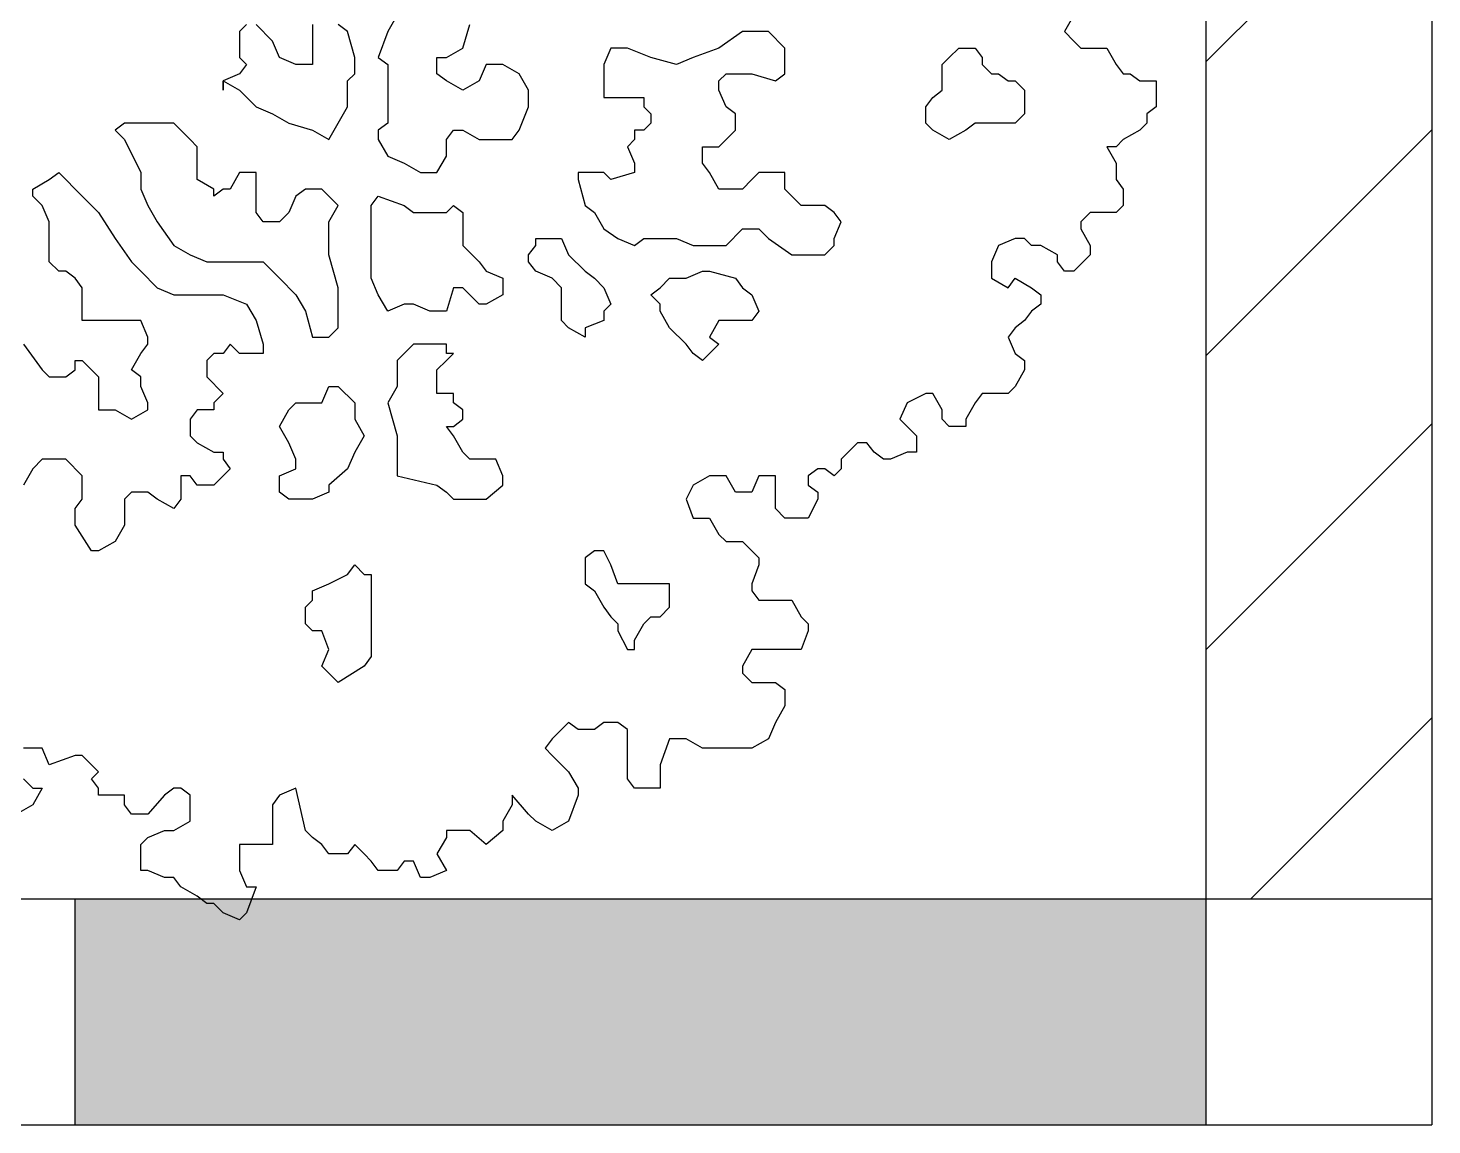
# Model space of a CAD drawing. Header units: metres. Extents: x -2.8 to 13.6, y -0.3 to 16.5.
# Drawn here: x 3.159 to 4.4, y 1.7 to 2.67 of the extents above; entities that cross this region are included whole.
import ezdxf

# ---------------------------------------------------------------- set-up
doc = ezdxf.new("R2010")
doc.units = ezdxf.units.M
for name, color, linetype in [('02-Muros', 250, 'Continuous'), ('05-EspMuro', 252, 'Continuous'), ('07-Muebles', 7, 'Continuous')]:
    doc.layers.add(name, color=color, linetype=linetype)

msp = doc.modelspace()

# ---------------------------------------------------------------- hatches: boundary and pattern name
at = {"layer": '05-EspMuro'}
h = msp.add_hatch(dxfattribs=at)
h.set_pattern_fill('JIS_WOOD', color=256, scale=0.26)
h.paths.add_polyline_path([(4.4, 4.55), (4.2, 4.55), (4.2, 1.9), (4.4, 1.9)])
h.paths.add_polyline_path([(4.2, 4.75), (2.4, 4.75), (2.4, 4.55), (4.2, 4.55)])
h = msp.add_hatch(color=256, dxfattribs=at)
h.dxf.hatch_style = 1
h.paths.add_polyline_path([(4.2, 1.9), (3.2, 1.9), (3.2, 1.7), (4.2, 1.7)])

# ---------------------------------------------------------------- linework, layer by layer
at = {"layer": '02-Muros'}
for p, q in [((4.2, 4.75), (4.2, 1.7)), ((4.4, 4.75), (4.4, 1.7)), ((0, 1.9), (4.4, 1.9)), ((3.2, 1.9), (3.2, 1.7)), ((0, 1.7), (4.4, 1.7))]:
    msp.add_line(p, q, dxfattribs=at)
at = {"layer": '07-Muebles'}
for points in [[(4.0834, 2.6814), (4.0751, 2.6668), (4.0834, 2.6585), (4.0896, 2.6523), (4.1042, 2.6523), (4.1125, 2.6523), (4.1208, 2.6377), (4.127, 2.6294), (4.1333, 2.6294), (4.1416, 2.6232), (4.1561, 2.6232), (4.1561, 2.6087), (4.1561, 2.6003), (4.1478, 2.5941), (4.1478, 2.5858), (4.1416, 2.5796), (4.127, 2.5713), (4.1208, 2.565), (4.1125, 2.565), (4.1208, 2.5505), (4.1208, 2.5359), (4.127, 2.5276), (4.127, 2.5131), (4.1208, 2.5068), (4.0979, 2.5068), (4.0896, 2.4985), (4.0896, 2.4923), (4.0979, 2.4777), (4.0979, 2.4694), (4.0834, 2.4549), (4.0751, 2.4549), (4.0689, 2.4632), (4.0689, 2.4694), (4.0543, 2.4777), (4.046, 2.4777), (4.0398, 2.484), (4.0315, 2.484), (4.0169, 2.4777), (4.0107, 2.4632), (4.0107, 2.4487), (4.0252, 2.4403), (4.0315, 2.4487), (4.046, 2.4403), (4.0543, 2.4341), (4.0543, 2.4258), (4.046, 2.4196), (4.0398, 2.4113), (4.0315, 2.405), (4.0252, 2.3967), (4.0315, 2.3822), (4.0398, 2.3759), (4.0398, 2.3676), (4.0315, 2.3531), (4.0252, 2.3468), (4.0107, 2.3468), (4.0024, 2.3468), (3.9961, 2.3385), (3.9878, 2.324), (3.9878, 2.3177), (3.9816, 2.3177), (3.9733, 2.3177), (3.967, 2.324), (3.967, 2.3323), (3.9587, 2.3468), (3.9525, 2.3468), (3.9359, 2.3385), (3.9296, 2.324), (3.9442, 2.3094), (3.9442, 2.2949), (3.9359, 2.2949), (3.9213, 2.2887), (3.9151, 2.2887), (3.9068, 2.2949), (3.9005, 2.3032), (3.8922, 2.3032), (3.8777, 2.2887), (3.8777, 2.2803), (3.8715, 2.2741), (3.8631, 2.2803), (3.8569, 2.2803), (3.8486, 2.2741), (3.8486, 2.2658), (3.8569, 2.2596), (3.8569, 2.2533), (3.8486, 2.2367), (3.8424, 2.2367), (3.8278, 2.2367), (3.8195, 2.245), (3.8195, 2.2533), (3.8195, 2.2596), (3.8195, 2.2741), (3.805, 2.2741), (3.7987, 2.2596), (3.7842, 2.2596), (3.7759, 2.2741), (3.7613, 2.2741), (3.7468, 2.2658), (3.7405, 2.2533), (3.7468, 2.2367), (3.7551, 2.2367), (3.7613, 2.2367), (3.7696, 2.2222), (3.7759, 2.2159), (3.7904, 2.2159), (3.7987, 2.2076), (3.805, 2.2014), (3.805, 2.1952), (3.7987, 2.1785), (3.7987, 2.1723), (3.805, 2.164), (3.8133, 2.164), (3.8341, 2.164), (3.8424, 2.1494), (3.8486, 2.1432), (3.8486, 2.137), (3.8424, 2.1203), (3.8341, 2.1203), (3.8195, 2.1203), (3.805, 2.1203), (3.7987, 2.1203), (3.7904, 2.1058), (3.7904, 2.0996), (3.7987, 2.0913), (3.8195, 2.0913), (3.8278, 2.085), (3.8278, 2.0767), (3.8278, 2.0705), (3.8195, 2.0559), (3.8133, 2.0414), (3.7987, 2.0331), (3.7842, 2.0331), (3.7613, 2.0331), (3.7551, 2.0331), (3.7405, 2.0414), (3.7322, 2.0414), (3.726, 2.0414), (3.7177, 2.0185), (3.7177, 1.9978), (3.6948, 1.9978), (3.6886, 2.0061), (3.6886, 2.0123), (3.6886, 2.0268), (3.6886, 2.0331), (3.6886, 2.0497), (3.6803, 2.0559), (3.6678, 2.0559), (3.6595, 2.0497), (3.645, 2.0497), (3.6367, 2.0559), (3.6304, 2.0497), (3.6221, 2.0414), (3.6159, 2.0331), (3.6221, 2.0268), (3.6367, 2.0123), (3.645, 1.9978), (3.645, 1.9915), (3.6367, 1.9687), (3.6221, 1.9604), (3.6076, 1.9687), (3.6013, 1.9749), (3.5868, 1.9915), (3.5868, 1.9832), (3.5785, 1.9687), (3.5785, 1.9604), (3.5639, 1.9479), (3.5494, 1.9604), (3.5348, 1.9604), (3.5286, 1.9604), (3.5286, 1.9541), (3.5203, 1.9396), (3.5286, 1.925), (3.5141, 1.9188), (3.5057, 1.9188), (3.4995, 1.9333), (3.4912, 1.9333), (3.485, 1.925), (3.4683, 1.925), (3.4621, 1.9333), (3.4559, 1.9396), (3.4476, 1.9479), (3.4413, 1.9396), (3.4247, 1.9396), (3.4185, 1.9479), (3.4102, 1.9541), (3.4039, 1.9604), (3.3956, 1.9978), (3.3811, 1.9915), (3.3748, 1.9832), (3.3748, 1.9687), (3.3748, 1.9479), (3.3603, 1.9479), (3.3458, 1.9479), (3.3458, 1.9396), (3.3458, 1.925), (3.352, 1.9105), (3.3603, 1.9105), (3.352, 1.8876), (3.3458, 1.8814), (3.3312, 1.8876), (3.3229, 1.8959), (3.3167, 1.8959), (3.3083, 1.9022), (3.2938, 1.9105), (3.2876, 1.9188), (3.2793, 1.9188), (3.2647, 1.925), (3.2585, 1.925), (3.2585, 1.9396), (3.2585, 1.9479), (3.2647, 1.9541), (3.2793, 1.9604), (3.2876, 1.9604), (3.3021, 1.9687), (3.3021, 1.9915), (3.2938, 1.9978), (3.2876, 1.9978), (3.2793, 1.9915), (3.2647, 1.9749), (3.2502, 1.9749), (3.2439, 1.9832), (3.2439, 1.9915), (3.2211, 1.9915), (3.2211, 1.9978), (3.2148, 2.0061), (3.2211, 2.0123), (3.2065, 2.0268), (3.2003, 2.0268), (3.1774, 2.0185), (3.1712, 2.0331), (3.1546, 2.0331)], [(4.0834, 2.6814), (4.0751, 2.6668), (4.0834, 2.6585), (4.0896, 2.6523), (4.1042, 2.6523), (4.1125, 2.6523), (4.1208, 2.6377), (4.127, 2.6294), (4.1333, 2.6294), (4.1416, 2.6232), (4.1561, 2.6232), (4.1561, 2.6087), (4.1561, 2.6003), (4.1478, 2.5941), (4.1478, 2.5858), (4.1416, 2.5796), (4.127, 2.5713), (4.1208, 2.565), (4.1125, 2.565), (4.1208, 2.5505), (4.1208, 2.5359), (4.127, 2.5276), (4.127, 2.5131), (4.1208, 2.5068), (4.0979, 2.5068), (4.0896, 2.4985), (4.0896, 2.4923), (4.0979, 2.4777), (4.0979, 2.4694), (4.0834, 2.4549), (4.0751, 2.4549), (4.0689, 2.4632), (4.0689, 2.4694), (4.0543, 2.4777), (4.046, 2.4777), (4.0398, 2.484), (4.0315, 2.484), (4.0169, 2.4777), (4.0107, 2.4632), (4.0107, 2.4487), (4.0252, 2.4403), (4.0315, 2.4487), (4.046, 2.4403), (4.0543, 2.4341), (4.0543, 2.4258), (4.046, 2.4196), (4.0398, 2.4113), (4.0315, 2.405), (4.0252, 2.3967), (4.0315, 2.3822), (4.0398, 2.3759), (4.0398, 2.3676), (4.0315, 2.3531), (4.0252, 2.3468), (4.0107, 2.3468), (4.0024, 2.3468), (3.9961, 2.3385), (3.9878, 2.324), (3.9878, 2.3177), (3.9816, 2.3177), (3.9733, 2.3177), (3.967, 2.324), (3.967, 2.3323), (3.9587, 2.3468), (3.9525, 2.3468), (3.9359, 2.3385), (3.9296, 2.324), (3.9442, 2.3094), (3.9442, 2.2949), (3.9359, 2.2949), (3.9213, 2.2887), (3.9151, 2.2887), (3.9068, 2.2949), (3.9005, 2.3032), (3.8922, 2.3032), (3.8777, 2.2887), (3.8777, 2.2803), (3.8715, 2.2741), (3.8631, 2.2803), (3.8569, 2.2803), (3.8486, 2.2741), (3.8486, 2.2658), (3.8569, 2.2596), (3.8569, 2.2533), (3.8486, 2.2367), (3.8424, 2.2367), (3.8278, 2.2367), (3.8195, 2.245), (3.8195, 2.2533), (3.8195, 2.2596), (3.8195, 2.2741), (3.805, 2.2741), (3.7987, 2.2596), (3.7842, 2.2596), (3.7759, 2.2741), (3.7613, 2.2741), (3.7468, 2.2658), (3.7405, 2.2533), (3.7468, 2.2367), (3.7551, 2.2367), (3.7613, 2.2367), (3.7696, 2.2222), (3.7759, 2.2159), (3.7904, 2.2159), (3.7987, 2.2076), (3.805, 2.2014), (3.805, 2.1952), (3.7987, 2.1785), (3.7987, 2.1723), (3.805, 2.164), (3.8133, 2.164), (3.8341, 2.164), (3.8424, 2.1494), (3.8486, 2.1432), (3.8486, 2.137), (3.8424, 2.1203), (3.8341, 2.1203), (3.8195, 2.1203), (3.805, 2.1203), (3.7987, 2.1203), (3.7904, 2.1058), (3.7904, 2.0996), (3.7987, 2.0913), (3.8195, 2.0913), (3.8278, 2.085), (3.8278, 2.0767), (3.8278, 2.0705), (3.8195, 2.0559), (3.8133, 2.0414), (3.7987, 2.0331), (3.7842, 2.0331), (3.7613, 2.0331), (3.7551, 2.0331), (3.7405, 2.0414), (3.7322, 2.0414), (3.726, 2.0414), (3.7177, 2.0185), (3.7177, 1.9978), (3.6948, 1.9978), (3.6886, 2.0061), (3.6886, 2.0123), (3.6886, 2.0268), (3.6886, 2.0331), (3.6886, 2.0497), (3.6803, 2.0559), (3.6678, 2.0559), (3.6595, 2.0497), (3.645, 2.0497), (3.6367, 2.0559), (3.6304, 2.0497), (3.6221, 2.0414), (3.6159, 2.0331), (3.6221, 2.0268), (3.6367, 2.0123), (3.645, 1.9978), (3.645, 1.9915), (3.6367, 1.9687), (3.6221, 1.9604), (3.6076, 1.9687), (3.6013, 1.9749), (3.5868, 1.9915), (3.5868, 1.9832), (3.5785, 1.9687), (3.5785, 1.9604), (3.5639, 1.9479), (3.5494, 1.9604), (3.5348, 1.9604), (3.5286, 1.9604), (3.5286, 1.9541), (3.5203, 1.9396), (3.5286, 1.925), (3.5141, 1.9188), (3.5057, 1.9188), (3.4995, 1.9333), (3.4912, 1.9333), (3.485, 1.925), (3.4683, 1.925), (3.4621, 1.9333), (3.4559, 1.9396), (3.4476, 1.9479), (3.4413, 1.9396), (3.4247, 1.9396), (3.4185, 1.9479), (3.4102, 1.9541), (3.4039, 1.9604), (3.3956, 1.9978), (3.3811, 1.9915), (3.3748, 1.9832), (3.3748, 1.9687), (3.3748, 1.9479), (3.3603, 1.9479), (3.3458, 1.9479), (3.3458, 1.9396), (3.3458, 1.925), (3.352, 1.9105), (3.3603, 1.9105), (3.352, 1.8876), (3.3458, 1.8814), (3.3312, 1.8876), (3.3229, 1.8959), (3.3167, 1.8959), (3.3083, 1.9022), (3.2938, 1.9105), (3.2876, 1.9188), (3.2793, 1.9188), (3.2647, 1.925), (3.2585, 1.925), (3.2585, 1.9396), (3.2585, 1.9479), (3.2647, 1.9541), (3.2793, 1.9604), (3.2876, 1.9604), (3.3021, 1.9687), (3.3021, 1.9915), (3.2938, 1.9978), (3.2876, 1.9978), (3.2793, 1.9915), (3.2647, 1.9749), (3.2502, 1.9749), (3.2439, 1.9832), (3.2439, 1.9915), (3.2211, 1.9915), (3.2211, 1.9978), (3.2148, 2.0061), (3.2211, 2.0123), (3.2065, 2.0268), (3.2003, 2.0268), (3.1774, 2.0185), (3.1712, 2.0331), (3.1546, 2.0331)], [(3.485, 2.6814), (3.4767, 2.6668), (3.4683, 2.644), (3.4767, 2.6377), (3.4767, 2.6232), (3.4767, 2.6003), (3.4767, 2.5858), (3.4683, 2.5796), (3.4683, 2.5713)], [(3.485, 2.6814), (3.4767, 2.6668), (3.4683, 2.644), (3.4767, 2.6377), (3.4767, 2.6232), (3.4767, 2.6003), (3.4767, 2.5858), (3.4683, 2.5796), (3.4683, 2.5713), (3.4683, 2.5713)], [(3.3312, 2.6232), (3.3458, 2.6149), (3.3603, 2.6003), (3.3748, 2.5941), (3.3894, 2.5858), (3.4102, 2.5796), (3.4247, 2.5713), (3.433, 2.5858), (3.4413, 2.6003), (3.4413, 2.6232), (3.4476, 2.6294), (3.4476, 2.644), (3.4413, 2.6668), (3.433, 2.6731)], [(3.352, 2.6731), (3.3458, 2.6668), (3.3458, 2.6523), (3.3458, 2.644), (3.352, 2.6377), (3.3458, 2.6294), (3.3312, 2.6232), (3.3312, 2.6149), (3.3312, 2.6232)], [(3.3312, 2.6232), (3.3458, 2.6149), (3.3603, 2.6003), (3.3748, 2.5941), (3.3894, 2.5858), (3.4102, 2.5796), (3.4247, 2.5713), (3.433, 2.5858), (3.4413, 2.6003), (3.4413, 2.6232), (3.4476, 2.6294), (3.4476, 2.644), (3.4413, 2.6668), (3.433, 2.6731)], [(3.352, 2.6731), (3.3458, 2.6668), (3.3458, 2.6523), (3.3458, 2.644), (3.352, 2.6377), (3.3458, 2.6294), (3.3312, 2.6232), (3.3312, 2.6149), (3.3312, 2.6232), (3.3312, 2.6232)], [(3.4102, 2.6731), (3.4102, 2.6668), (3.4102, 2.6523), (3.4102, 2.6377), (3.3956, 2.6377), (3.3811, 2.644), (3.3748, 2.6585), (3.3603, 2.6731)], [(3.4102, 2.6731), (3.4102, 2.6668), (3.4102, 2.6523), (3.4102, 2.6377), (3.3956, 2.6377), (3.3811, 2.644), (3.3748, 2.6585), (3.3603, 2.6731)], [(3.4683, 2.5713), (3.4767, 2.5567), (3.4912, 2.5505), (3.5057, 2.5422), (3.5141, 2.5422), (3.5203, 2.5422), (3.5286, 2.5567), (3.5286, 2.565), (3.5286, 2.5713), (3.5348, 2.5796), (3.5431, 2.5796), (3.5577, 2.5713), (3.5722, 2.5713), (3.5868, 2.5713), (3.593, 2.5796), (3.6013, 2.6003), (3.6013, 2.6149), (3.593, 2.6294), (3.5785, 2.6377), (3.5722, 2.6377), (3.5639, 2.6377), (3.5577, 2.6232), (3.5431, 2.6149), (3.5286, 2.6232), (3.5203, 2.6294), (3.5203, 2.644), (3.5286, 2.644), (3.5431, 2.6523), (3.5494, 2.6731)], [(3.4683, 2.5713), (3.4767, 2.5567), (3.4912, 2.5505), (3.5057, 2.5422), (3.5141, 2.5422), (3.5203, 2.5422), (3.5286, 2.5567), (3.5286, 2.565), (3.5286, 2.5713), (3.5348, 2.5796), (3.5431, 2.5796), (3.5577, 2.5713), (3.5722, 2.5713), (3.5868, 2.5713), (3.593, 2.5796), (3.6013, 2.6003), (3.6013, 2.6149), (3.593, 2.6294), (3.5785, 2.6377), (3.5722, 2.6377), (3.5639, 2.6377), (3.5577, 2.6232), (3.5431, 2.6149), (3.5286, 2.6232), (3.5203, 2.6294), (3.5203, 2.644), (3.5286, 2.644), (3.5431, 2.6523), (3.5494, 2.6731)], [(3.6741, 2.5359), (3.6678, 2.5422), (3.6512, 2.5422), (3.645, 2.5422), (3.645, 2.5359), (3.6512, 2.5131), (3.6595, 2.5068), (3.6678, 2.4923), (3.6803, 2.484), (3.6948, 2.4777), (3.7031, 2.484), (3.7177, 2.484), (3.7322, 2.484), (3.7468, 2.4777), (3.7613, 2.4777), (3.7759, 2.4777), (3.7904, 2.4923), (3.805, 2.4923), (3.8133, 2.484), (3.8341, 2.4694), (3.8486, 2.4694), (3.8631, 2.4694), (3.8715, 2.4777), (3.8715, 2.484), (3.8777, 2.4985), (3.8715, 2.5068), (3.8631, 2.5131), (3.8569, 2.5131), (3.8424, 2.5131), (3.8341, 2.5214), (3.8278, 2.5276), (3.8278, 2.5422), (3.8195, 2.5422), (3.805, 2.5422), (3.7987, 2.5359), (3.7904, 2.5276), (3.7759, 2.5276), (3.7696, 2.5276), (3.7613, 2.5422), (3.7551, 2.5505), (3.7551, 2.5567), (3.7551, 2.565), (3.7696, 2.565), (3.7759, 2.5713), (3.7842, 2.5796), (3.7842, 2.5941), (3.7759, 2.6003), (3.7696, 2.6149), (3.7696, 2.6232), (3.7759, 2.6294), (3.7904, 2.6294), (3.7987, 2.6294), (3.8195, 2.6232), (3.8278, 2.6294), (3.8278, 2.644), (3.8278, 2.6523), (3.8133, 2.6668), (3.7904, 2.6668), (3.7696, 2.6523), (3.7468, 2.644), (3.7322, 2.6377), (3.7094, 2.644), (3.6886, 2.6523), (3.6741, 2.6523), (3.6678, 2.6377), (3.6678, 2.6294), (3.6678, 2.6232), (3.6678, 2.6087), (3.6741, 2.6087), (3.6886, 2.6087), (3.7031, 2.6087), (3.7031, 2.6003), (3.7094, 2.5941), (3.7094, 2.5858), (3.7031, 2.5796), (3.6948, 2.5796), (3.6948, 2.5713), (3.6886, 2.565), (3.6948, 2.5505), (3.6948, 2.5422), (3.6741, 2.5359)], [(3.6741, 2.5359), (3.6678, 2.5422), (3.6512, 2.5422), (3.645, 2.5422), (3.645, 2.5359), (3.6512, 2.5131), (3.6595, 2.5068), (3.6678, 2.4923), (3.6803, 2.484), (3.6948, 2.4777), (3.7031, 2.484), (3.7177, 2.484), (3.7322, 2.484), (3.7468, 2.4777), (3.7613, 2.4777), (3.7759, 2.4777), (3.7904, 2.4923), (3.805, 2.4923), (3.8133, 2.484), (3.8341, 2.4694), (3.8486, 2.4694), (3.8631, 2.4694), (3.8715, 2.4777), (3.8715, 2.484), (3.8777, 2.4985), (3.8715, 2.5068), (3.8631, 2.5131), (3.8569, 2.5131), (3.8424, 2.5131), (3.8341, 2.5214), (3.8278, 2.5276), (3.8278, 2.5422), (3.8195, 2.5422), (3.805, 2.5422), (3.7987, 2.5359), (3.7904, 2.5276), (3.7759, 2.5276), (3.7696, 2.5276), (3.7613, 2.5422), (3.7551, 2.5505), (3.7551, 2.5567), (3.7551, 2.565), (3.7696, 2.565), (3.7759, 2.5713), (3.7842, 2.5796), (3.7842, 2.5941), (3.7759, 2.6003), (3.7696, 2.6149), (3.7696, 2.6232), (3.7759, 2.6294), (3.7904, 2.6294), (3.7987, 2.6294), (3.8195, 2.6232), (3.8278, 2.6294), (3.8278, 2.644), (3.8278, 2.6523), (3.8133, 2.6668), (3.7904, 2.6668), (3.7696, 2.6523), (3.7468, 2.644), (3.7322, 2.6377), (3.7094, 2.644), (3.6886, 2.6523), (3.6741, 2.6523), (3.6678, 2.6377), (3.6678, 2.6294), (3.6678, 2.6232), (3.6678, 2.6087), (3.6741, 2.6087), (3.6886, 2.6087), (3.7031, 2.6087), (3.7031, 2.6003), (3.7094, 2.5941), (3.7094, 2.5858), (3.7031, 2.5796), (3.6948, 2.5796), (3.6948, 2.5713), (3.6886, 2.565), (3.6948, 2.5505), (3.6948, 2.5422), (3.6741, 2.5359), (3.6741, 2.5359)], [(4.0024, 2.5858), (3.9961, 2.5858), (3.9878, 2.5796), (3.9733, 2.5713), (3.9587, 2.5796), (3.9525, 2.5858), (3.9525, 2.5941), (3.9525, 2.6003), (3.9587, 2.6087), (3.967, 2.6149), (3.967, 2.6232), (3.967, 2.6377), (3.9733, 2.644), (3.9816, 2.6523), (3.9878, 2.6523), (3.9961, 2.6523), (4.0024, 2.644), (4.0024, 2.6377), (4.0107, 2.6294), (4.0169, 2.6294), (4.0252, 2.6232), (4.0315, 2.6232), (4.0398, 2.6149), (4.0398, 2.6003), (4.0398, 2.5941), (4.0315, 2.5858), (4.0252, 2.5858), (4.0169, 2.5858), (4.0107, 2.5858), (4.0024, 2.5858)], [(4.0024, 2.5858), (3.9961, 2.5858), (3.9878, 2.5796), (3.9733, 2.5713), (3.9587, 2.5796), (3.9525, 2.5858), (3.9525, 2.5941), (3.9525, 2.6003), (3.9587, 2.6087), (3.967, 2.6149), (3.967, 2.6232), (3.967, 2.6377), (3.9733, 2.644), (3.9816, 2.6523), (3.9878, 2.6523), (3.9961, 2.6523), (4.0024, 2.644), (4.0024, 2.6377), (4.0107, 2.6294), (4.0169, 2.6294), (4.0252, 2.6232), (4.0315, 2.6232), (4.0398, 2.6149), (4.0398, 2.6003), (4.0398, 2.5941), (4.0315, 2.5858), (4.0252, 2.5858), (4.0169, 2.5858), (4.0107, 2.5858), (4.0024, 2.5858), (4.0024, 2.5858)], [(3.2356, 2.5796), (3.2439, 2.5713), (3.2585, 2.5422), (3.2585, 2.5276), (3.2647, 2.5131), (3.273, 2.4985), (3.2876, 2.4777), (3.3021, 2.4694), (3.3167, 2.4632), (3.3458, 2.4632), (3.3665, 2.4632), (3.3811, 2.4487), (3.3956, 2.4341), (3.4039, 2.4196), (3.4102, 2.3967), (3.4247, 2.3967), (3.433, 2.405), (3.433, 2.4196), (3.433, 2.4403), (3.4247, 2.4694), (3.4247, 2.484), (3.4247, 2.4985), (3.433, 2.5131), (3.4247, 2.5214), (3.4185, 2.5276), (3.4102, 2.5276), (3.4039, 2.5276), (3.3956, 2.5214), (3.3894, 2.5068), (3.3811, 2.4985), (3.3748, 2.4985), (3.3665, 2.4985), (3.3603, 2.5068), (3.3603, 2.5214), (3.3603, 2.5276), (3.3603, 2.5422), (3.3458, 2.5422), (3.3374, 2.5276), (3.3312, 2.5276), (3.3229, 2.5214), (3.3229, 2.5276), (3.3083, 2.5359), (3.3083, 2.5505), (3.3083, 2.565), (3.3021, 2.5713), (3.2876, 2.5858), (3.2793, 2.5858), (3.2647, 2.5858), (3.2439, 2.5858), (3.2356, 2.5796)], [(3.2356, 2.5796), (3.2439, 2.5713), (3.2585, 2.5422), (3.2585, 2.5276), (3.2647, 2.5131), (3.273, 2.4985), (3.2876, 2.4777), (3.3021, 2.4694), (3.3167, 2.4632), (3.3458, 2.4632), (3.3665, 2.4632), (3.3811, 2.4487), (3.3956, 2.4341), (3.4039, 2.4196), (3.4102, 2.3967), (3.4247, 2.3967), (3.433, 2.405), (3.433, 2.4196), (3.433, 2.4403), (3.4247, 2.4694), (3.4247, 2.484), (3.4247, 2.4985), (3.433, 2.5131), (3.4247, 2.5214), (3.4185, 2.5276), (3.4102, 2.5276), (3.4039, 2.5276), (3.3956, 2.5214), (3.3894, 2.5068), (3.3811, 2.4985), (3.3748, 2.4985), (3.3665, 2.4985), (3.3603, 2.5068), (3.3603, 2.5214), (3.3603, 2.5276), (3.3603, 2.5422), (3.3458, 2.5422), (3.3374, 2.5276), (3.3312, 2.5276), (3.3229, 2.5214), (3.3229, 2.5276), (3.3083, 2.5359), (3.3083, 2.5505), (3.3083, 2.565), (3.3021, 2.5713), (3.2876, 2.5858), (3.2793, 2.5858), (3.2647, 2.5858), (3.2439, 2.5858), (3.2356, 2.5796), (3.2356, 2.5796)], [(3.1546, 2.3905), (3.1712, 2.3676), (3.1774, 2.3614), (3.192, 2.3614), (3.2003, 2.3676), (3.2003, 2.3759), (3.2065, 2.3759), (3.2148, 2.3676), (3.2211, 2.3614), (3.2211, 2.3531), (3.2211, 2.3385), (3.2211, 2.3323), (3.2356, 2.3323), (3.2502, 2.324), (3.2647, 2.3323), (3.2647, 2.3385), (3.2585, 2.3531), (3.2585, 2.3614), (3.2502, 2.3676), (3.2585, 2.3822), (3.2647, 2.3905), (3.2647, 2.3967), (3.2585, 2.4113), (3.2502, 2.4113), (3.2356, 2.4113), (3.2148, 2.4113), (3.2065, 2.4113), (3.2065, 2.4196), (3.2065, 2.4258), (3.2065, 2.4403), (3.2003, 2.4487), (3.192, 2.4549), (3.1858, 2.4549), (3.1774, 2.4632), (3.1774, 2.4694), (3.1774, 2.4777), (3.1774, 2.4923), (3.1774, 2.4985), (3.1712, 2.5131), (3.1629, 2.5214), (3.1629, 2.5276), (3.1774, 2.5359), (3.1858, 2.5422), (3.192, 2.5359), (3.2003, 2.5276), (3.2211, 2.5068), (3.2356, 2.484), (3.2502, 2.4632), (3.2585, 2.4549), (3.273, 2.4403), (3.2876, 2.4341), (3.3021, 2.4341), (3.3229, 2.4341), (3.3312, 2.4341), (3.352, 2.4258), (3.3603, 2.4113), (3.3665, 2.3905), (3.3665, 2.3822), (3.3458, 2.3822), (3.3374, 2.3905), (3.3312, 2.3822), (3.3229, 2.3822), (3.3167, 2.3759), (3.3167, 2.3614), (3.3312, 2.3468), (3.3229, 2.3385), (3.3229, 2.3323), (3.3083, 2.3323), (3.3021, 2.324), (3.3021, 2.3177), (3.3021, 2.3094), (3.3083, 2.3032), (3.3229, 2.2949), (3.3312, 2.2949), (3.3312, 2.2887), (3.3374, 2.2803), (3.3312, 2.2741), (3.3229, 2.2658), (3.3083, 2.2658), (3.3021, 2.2741), (3.2938, 2.2741), (3.2938, 2.2533), (3.2876, 2.245), (3.273, 2.2533), (3.2647, 2.2596), (3.2502, 2.2596), (3.2439, 2.2533), (3.2439, 2.2367), (3.2439, 2.2305), (3.2356, 2.2159), (3.2211, 2.2076), (3.2148, 2.2076), (3.2003, 2.2305), (3.2003, 2.2367), (3.2003, 2.245), (3.2065, 2.2533), (3.2065, 2.2741), (3.192, 2.2887), (3.1774, 2.2887), (3.1712, 2.2887), (3.1629, 2.2803), (3.1546, 2.2658)], [(3.1546, 2.3905), (3.1712, 2.3676), (3.1774, 2.3614), (3.192, 2.3614), (3.2003, 2.3676), (3.2003, 2.3759), (3.2065, 2.3759), (3.2148, 2.3676), (3.2211, 2.3614), (3.2211, 2.3531), (3.2211, 2.3385), (3.2211, 2.3323), (3.2356, 2.3323), (3.2502, 2.324), (3.2647, 2.3323), (3.2647, 2.3385), (3.2585, 2.3531), (3.2585, 2.3614), (3.2502, 2.3676), (3.2585, 2.3822), (3.2647, 2.3905), (3.2647, 2.3967), (3.2585, 2.4113), (3.2502, 2.4113), (3.2356, 2.4113), (3.2148, 2.4113), (3.2065, 2.4113), (3.2065, 2.4196), (3.2065, 2.4258), (3.2065, 2.4403), (3.2003, 2.4487), (3.192, 2.4549), (3.1858, 2.4549), (3.1774, 2.4632), (3.1774, 2.4694), (3.1774, 2.4777), (3.1774, 2.4923), (3.1774, 2.4985), (3.1712, 2.5131), (3.1629, 2.5214), (3.1629, 2.5276), (3.1774, 2.5359), (3.1858, 2.5422), (3.192, 2.5359), (3.2003, 2.5276), (3.2211, 2.5068), (3.2356, 2.484), (3.2502, 2.4632), (3.2585, 2.4549), (3.273, 2.4403), (3.2876, 2.4341), (3.3021, 2.4341), (3.3229, 2.4341), (3.3312, 2.4341), (3.352, 2.4258), (3.3603, 2.4113), (3.3665, 2.3905), (3.3665, 2.3822), (3.3458, 2.3822), (3.3374, 2.3905), (3.3312, 2.3822), (3.3229, 2.3822), (3.3167, 2.3759), (3.3167, 2.3614), (3.3312, 2.3468), (3.3229, 2.3385), (3.3229, 2.3323), (3.3083, 2.3323), (3.3021, 2.324), (3.3021, 2.3177), (3.3021, 2.3094), (3.3083, 2.3032), (3.3229, 2.2949), (3.3312, 2.2949), (3.3312, 2.2887), (3.3374, 2.2803), (3.3312, 2.2741), (3.3229, 2.2658), (3.3083, 2.2658), (3.3021, 2.2741), (3.2938, 2.2741), (3.2938, 2.2533), (3.2876, 2.245), (3.273, 2.2533), (3.2647, 2.2596), (3.2502, 2.2596), (3.2439, 2.2533), (3.2439, 2.2367), (3.2439, 2.2305), (3.2356, 2.2159), (3.2211, 2.2076), (3.2148, 2.2076), (3.2003, 2.2305), (3.2003, 2.2367), (3.2003, 2.245), (3.2065, 2.2533), (3.2065, 2.2741), (3.192, 2.2887), (3.1774, 2.2887), (3.1712, 2.2887), (3.1629, 2.2803), (3.1546, 2.2658)], [(3.4683, 2.4341), (3.4621, 2.4487), (3.4621, 2.4632), (3.4621, 2.4777), (3.4621, 2.4985), (3.4621, 2.5131), (3.4683, 2.5214), (3.4912, 2.5131), (3.4995, 2.5068), (3.5141, 2.5068), (3.5286, 2.5068), (3.5348, 2.5131), (3.5431, 2.5068), (3.5431, 2.4923), (3.5431, 2.484), (3.5431, 2.4777), (3.5577, 2.4632), (3.5639, 2.4549), (3.5785, 2.4487), (3.5785, 2.4341), (3.5639, 2.4258), (3.5577, 2.4258), (3.5431, 2.4403), (3.5348, 2.4403), (3.5286, 2.4196), (3.5141, 2.4196), (3.4995, 2.4258), (3.4912, 2.4258), (3.4767, 2.4196), (3.4683, 2.4341)], [(3.4683, 2.4341), (3.4621, 2.4487), (3.4621, 2.4632), (3.4621, 2.4777), (3.4621, 2.4985), (3.4621, 2.5131), (3.4683, 2.5214), (3.4912, 2.5131), (3.4995, 2.5068), (3.5141, 2.5068), (3.5286, 2.5068), (3.5348, 2.5131), (3.5431, 2.5068), (3.5431, 2.4923), (3.5431, 2.484), (3.5431, 2.4777), (3.5577, 2.4632), (3.5639, 2.4549), (3.5785, 2.4487), (3.5785, 2.4341), (3.5639, 2.4258), (3.5577, 2.4258), (3.5431, 2.4403), (3.5348, 2.4403), (3.5286, 2.4196), (3.5141, 2.4196), (3.4995, 2.4258), (3.4912, 2.4258), (3.4767, 2.4196), (3.4683, 2.4341), (3.4683, 2.4341)], [(3.6512, 2.3967), (3.6367, 2.405), (3.6304, 2.4113), (3.6304, 2.4196), (3.6304, 2.4258), (3.6304, 2.4403), (3.6221, 2.4487), (3.6076, 2.4549), (3.6013, 2.4632), (3.6013, 2.4694), (3.6076, 2.4777), (3.6076, 2.484), (3.6221, 2.484), (3.6304, 2.484), (3.6367, 2.4694), (3.6512, 2.4549), (3.6595, 2.4487), (3.6678, 2.4403), (3.6741, 2.4258), (3.6678, 2.4196), (3.6678, 2.4113), (3.6512, 2.405), (3.6512, 2.3967)], [(3.6512, 2.3967), (3.6367, 2.405), (3.6304, 2.4113), (3.6304, 2.4196), (3.6304, 2.4258), (3.6304, 2.4403), (3.6221, 2.4487), (3.6076, 2.4549), (3.6013, 2.4632), (3.6013, 2.4694), (3.6076, 2.4777), (3.6076, 2.484), (3.6221, 2.484), (3.6304, 2.484), (3.6367, 2.4694), (3.6512, 2.4549), (3.6595, 2.4487), (3.6678, 2.4403), (3.6741, 2.4258), (3.6678, 2.4196), (3.6678, 2.4113), (3.6512, 2.405), (3.6512, 2.3967), (3.6512, 2.3967)], [(3.7551, 2.3759), (3.7468, 2.3822), (3.7405, 2.3905), (3.726, 2.405), (3.7177, 2.4196), (3.7177, 2.4258), (3.7094, 2.4341), (3.7177, 2.4403), (3.726, 2.4487), (3.7405, 2.4487), (3.7551, 2.4549), (3.7613, 2.4549), (3.7842, 2.4487), (3.7904, 2.4403), (3.7987, 2.4341), (3.805, 2.4196), (3.7987, 2.4113), (3.7842, 2.4113), (3.7759, 2.4113), (3.7696, 2.4113), (3.7613, 2.3967), (3.7696, 2.3905), (3.7551, 2.3759)], [(3.7551, 2.3759), (3.7468, 2.3822), (3.7405, 2.3905), (3.726, 2.405), (3.7177, 2.4196), (3.7177, 2.4258), (3.7094, 2.4341), (3.7177, 2.4403), (3.726, 2.4487), (3.7405, 2.4487), (3.7551, 2.4549), (3.7613, 2.4549), (3.7842, 2.4487), (3.7904, 2.4403), (3.7987, 2.4341), (3.805, 2.4196), (3.7987, 2.4113), (3.7842, 2.4113), (3.7759, 2.4113), (3.7696, 2.4113), (3.7613, 2.3967), (3.7696, 2.3905), (3.7551, 2.3759), (3.7551, 2.3759)], [(3.5203, 2.2658), (3.5286, 2.2596), (3.5348, 2.2533), (3.5577, 2.2533), (3.5639, 2.2533), (3.5785, 2.2658), (3.5785, 2.2741), (3.5722, 2.2887), (3.5577, 2.2887), (3.5494, 2.2887), (3.5431, 2.2949), (3.5348, 2.3094), (3.5286, 2.3177), (3.5348, 2.3177), (3.5431, 2.324), (3.5431, 2.3323), (3.5348, 2.3385), (3.5348, 2.3468), (3.5203, 2.3468), (3.5203, 2.3531), (3.5203, 2.3614), (3.5203, 2.3676), (3.5286, 2.3759), (3.5348, 2.3822), (3.5286, 2.3822), (3.5286, 2.3905), (3.5203, 2.3905), (3.5057, 2.3905), (3.4995, 2.3905), (3.4912, 2.3822), (3.485, 2.3759), (3.485, 2.3531), (3.4767, 2.3385), (3.485, 2.3094), (3.485, 2.3032), (3.485, 2.2887), (3.485, 2.2741), (3.5203, 2.2658)], [(3.5203, 2.2658), (3.5286, 2.2596), (3.5348, 2.2533), (3.5577, 2.2533), (3.5639, 2.2533), (3.5785, 2.2658), (3.5785, 2.2741), (3.5722, 2.2887), (3.5577, 2.2887), (3.5494, 2.2887), (3.5431, 2.2949), (3.5348, 2.3094), (3.5286, 2.3177), (3.5348, 2.3177), (3.5431, 2.324), (3.5431, 2.3323), (3.5348, 2.3385), (3.5348, 2.3468), (3.5203, 2.3468), (3.5203, 2.3531), (3.5203, 2.3614), (3.5203, 2.3676), (3.5286, 2.3759), (3.5348, 2.3822), (3.5286, 2.3822), (3.5286, 2.3905), (3.5203, 2.3905), (3.5057, 2.3905), (3.4995, 2.3905), (3.4912, 2.3822), (3.485, 2.3759), (3.485, 2.3531), (3.4767, 2.3385), (3.485, 2.3094), (3.485, 2.3032), (3.485, 2.2887), (3.485, 2.2741), (3.5203, 2.2658), (3.5203, 2.2658)], [(3.3894, 2.2533), (3.3811, 2.2596), (3.3811, 2.2741), (3.3956, 2.2803), (3.3956, 2.2887), (3.3894, 2.3032), (3.3811, 2.3177), (3.3894, 2.3323), (3.3956, 2.3385), (3.4039, 2.3385), (3.4185, 2.3385), (3.4247, 2.3531), (3.433, 2.3531), (3.4476, 2.3385), (3.4476, 2.324), (3.4559, 2.3094), (3.4476, 2.2949), (3.4413, 2.2803), (3.4247, 2.2658), (3.4247, 2.2596), (3.4102, 2.2533), (3.3894, 2.2533)], [(3.3894, 2.2533), (3.3811, 2.2596), (3.3811, 2.2741), (3.3956, 2.2803), (3.3956, 2.2887), (3.3894, 2.3032), (3.3811, 2.3177), (3.3894, 2.3323), (3.3956, 2.3385), (3.4039, 2.3385), (3.4185, 2.3385), (3.4247, 2.3531), (3.433, 2.3531), (3.4476, 2.3385), (3.4476, 2.324), (3.4559, 2.3094), (3.4476, 2.2949), (3.4413, 2.2803), (3.4247, 2.2658), (3.4247, 2.2596), (3.4102, 2.2533), (3.3894, 2.2533), (3.3894, 2.2533)], [(3.6948, 2.1203), (3.6948, 2.1287), (3.7031, 2.1432), (3.7094, 2.1494), (3.7177, 2.1494), (3.726, 2.1578), (3.726, 2.164), (3.726, 2.1785), (3.7177, 2.1785), (3.7031, 2.1785), (3.6948, 2.1785), (3.6803, 2.1785), (3.6741, 2.1952), (3.6678, 2.2076), (3.6595, 2.2076), (3.6512, 2.2014), (3.6512, 2.1952), (3.6512, 2.1785), (3.6595, 2.1723), (3.6678, 2.1578), (3.6741, 2.1494), (3.6803, 2.1432), (3.6803, 2.137), (3.6886, 2.1203), (3.6948, 2.1203)], [(3.6948, 2.1203), (3.6948, 2.1287), (3.7031, 2.1432), (3.7094, 2.1494), (3.7177, 2.1494), (3.726, 2.1578), (3.726, 2.164), (3.726, 2.1785), (3.7177, 2.1785), (3.7031, 2.1785), (3.6948, 2.1785), (3.6803, 2.1785), (3.6741, 2.1952), (3.6678, 2.2076), (3.6595, 2.2076), (3.6512, 2.2014), (3.6512, 2.1952), (3.6512, 2.1785), (3.6595, 2.1723), (3.6678, 2.1578), (3.6741, 2.1494), (3.6803, 2.1432), (3.6803, 2.137), (3.6886, 2.1203), (3.6948, 2.1203), (3.6948, 2.1203)], [(3.433, 2.0913), (3.4247, 2.0996), (3.4185, 2.1058), (3.4247, 2.1203), (3.4185, 2.137), (3.4102, 2.137), (3.4039, 2.1432), (3.4039, 2.1578), (3.4102, 2.164), (3.4102, 2.1723), (3.4247, 2.1785), (3.4413, 2.1868), (3.4476, 2.1952), (3.4559, 2.1868), (3.4621, 2.1868), (3.4621, 2.1723), (3.4621, 2.1578), (3.4621, 2.137), (3.4621, 2.1287), (3.4621, 2.1203), (3.4621, 2.1141), (3.4559, 2.1058), (3.433, 2.0913)], [(3.433, 2.0913), (3.4247, 2.0996), (3.4185, 2.1058), (3.4247, 2.1203), (3.4185, 2.137), (3.4102, 2.137), (3.4039, 2.1432), (3.4039, 2.1578), (3.4102, 2.164), (3.4102, 2.1723), (3.4247, 2.1785), (3.4413, 2.1868), (3.4476, 2.1952), (3.4559, 2.1868), (3.4621, 2.1868), (3.4621, 2.1723), (3.4621, 2.1578), (3.4621, 2.137), (3.4621, 2.1287), (3.4621, 2.1203), (3.4621, 2.1141), (3.4559, 2.1058), (3.433, 2.0913), (3.433, 2.0913)], [(3.1546, 2.0061), (3.1629, 1.9978), (3.1712, 1.9978), (3.1629, 1.9832), (3.1484, 1.9749)], [(3.1546, 2.0061), (3.1629, 1.9978), (3.1712, 1.9978), (3.1629, 1.9832), (3.1484, 1.9749)]]:
    msp.add_lwpolyline(points, dxfattribs=at)

doc.saveas('drawing.dxf')
